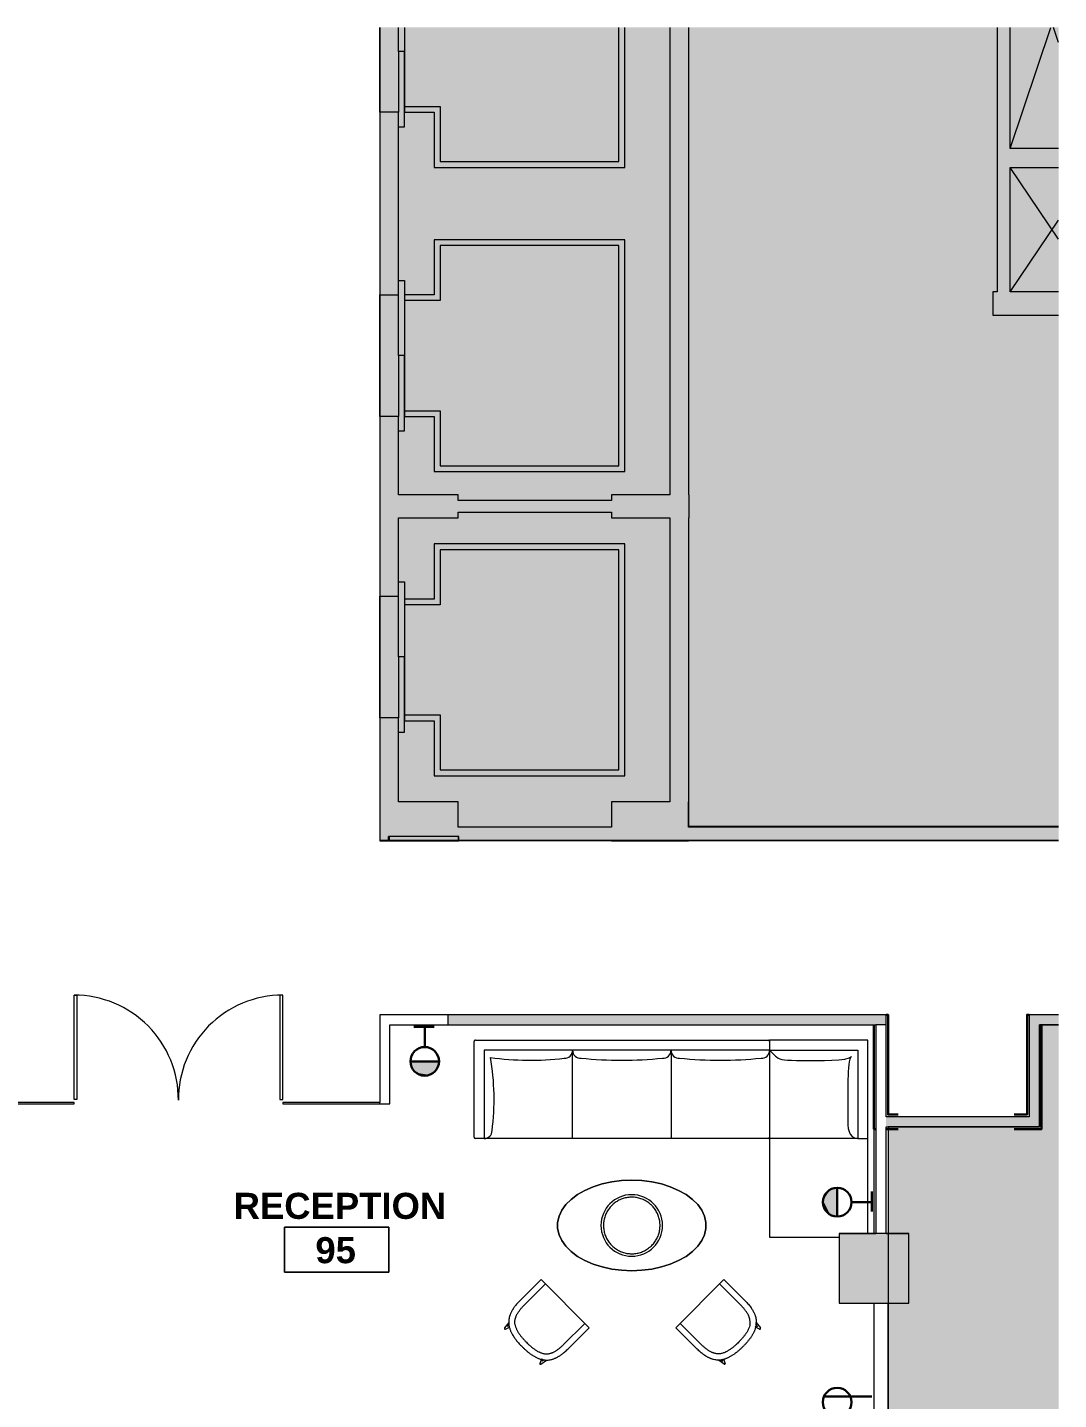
# Model space of a CAD drawing. Header units: inches. Extents: x 0 to 1865, y 0 to 1094.
# Drawn here: x 1508.9 to 1864.7, y 620.2 to 1093.8 of the extents above; entities that cross this region are included whole.
import ezdxf

# ---------------------------------------------------------------- set-up
doc = ezdxf.new("R2010")
doc.units = ezdxf.units.IN
doc.header["$MEASUREMENT"] = 0
for name, color, linetype, lineweight in [('_DEMISING WALLS', 7, 'Continuous', 9), ('A-ANNO-NOTE', 131, 'Continuous', 9), ('A-AREA-IDEN', 2, 'Continuous', 9), ('A-DETL', 90, 'Continuous', 9), ('A-DETL-GENF', 92, 'Continuous', 9), ('A-DOOR', 31, 'Continuous', 13), ('A-WALL', 113, 'Continuous', 13), ('A-WALL-PATT', 111, 'Continuous', 13), ('B-CL', 7, 'Continuous', 9), ('CORE', 7, 'Continuous', 9), ('CORRIDOR', 7, 'Continuous', 9), ('I-FURN', 30, 'Continuous', 9), ('I-WALL', 2, 'Continuous', 13), ('S-COLS', 52, 'Continuous', 13), ('Victor Bldg - 5th Floor_LINK_dwg', 8, 'Continuous', 9)]:
    doc.layers.add(name, color=color, linetype=linetype, lineweight=lineweight)
doc.styles.add('Swis721 Lt BT_B', font='', dxfattribs={"height": 9})
doc.styles.get('Swis721 Lt BT_B').set_extended_font_data('Swis721 Lt BT', bold=True)

# ---------------------------------------------------------------- blocks, each defined once
blk = doc.blocks.new('Victor Bldg - 5th Floor_LINK_dwg-6972324-Level 05 POWER _ SIGNAL')
at = {"layer": '_DEMISING WALLS'}
for p, q in [((1801, 713.5), (1801, 677.5)), ((1805.87, 713.5), (1805.87, 677.5))]:
    blk.add_line(p, q, dxfattribs=at)
at = {"layer": 'B-CL'}
for p, q in [((1789, 677.5), (1798.94, 677.5)), ((1789, 677.43), (1789, 677.5)), ((1798.94, 677.5), (1801.69, 677.5))]:
    blk.add_line(p, q, dxfattribs=at)
at = {"layer": 'B-CL', "flags": 128}
blk.add_lwpolyline([(1805.19, 677.5), (1813, 677.5), (1813, 677.43)], dxfattribs=at)
at = {"layer": 'CORE'}
for p, q in [((1630.5, 1064.5), (1630.5, 1093.8)), ((1847.99, 1052), (1862, 1093.8)), ((1864.71, 1088.62), (1862.97, 1093.8)), ((1864.71, 1020.71), (1847.99, 1045.5)), ((1847.99, 1002.5), (1864.71, 1027.29)), ((1630.5, 959.5), (1630.5, 1001.5)), ((1630.5, 855.5), (1630.5, 897.5)), ((1633.75, 813), (1633.5, 813)), ((1710.5, 813), (1657.75, 813)), ((1864.71, 813), (1737.06, 813))]:
    blk.add_line(p, q, dxfattribs=at)
at = {"layer": 'CORE', "flags": 128}
for points in [[(1639, 1093.8), (1639, 1085.5), (1637, 1085.5), (1637, 1093.8)], [(1639, 1093.8), (1639, 1064.5), (1649.28, 1064.5), (1649.28, 1045.5), (1715, 1045.5), (1715, 1093.8)], [(1639, 1093.8), (1639, 1066.5), (1651.28, 1066.5), (1651.28, 1047.5), (1713, 1047.5), (1713, 1093.8)], [(1637, 1059.54), (1639, 1059.54), (1639, 1085.5), (1637, 1085.5), (1637, 1064.5)], [(1637, 1006.46), (1639, 1006.46), (1639, 980.5), (1637, 980.5), (1637, 1001.5)], [(1637, 954.54), (1639, 954.54), (1639, 980.5), (1637, 980.5), (1637, 959.5)], [(1637, 902.46), (1639, 902.46), (1639, 876.5), (1637, 876.5), (1637, 897.5)], [(1637, 850.54), (1639, 850.54), (1639, 876.5), (1637, 876.5), (1637, 855.5)], [(1864.71, 818), (1737.13, 818), (1737.13, 826.5)]]:
    blk.add_lwpolyline(points, dxfattribs=at)
for points in [[(1715, 1020.5), (1649.28, 1020.5), (1649.28, 1001.5), (1639, 1001.5), (1639, 959.5), (1649.28, 959.5), (1649.28, 940.5), (1715, 940.5)], [(1713, 1018.5), (1651.28, 1018.5), (1651.28, 999.5), (1639, 999.5), (1639, 961.5), (1651.28, 961.5), (1651.28, 942.5), (1713, 942.5)], [(1715, 915.5), (1649.28, 915.5), (1649.28, 896.5), (1639, 896.5), (1639, 854.5), (1649.28, 854.5), (1649.28, 835.5), (1715, 835.5)], [(1713, 913.5), (1651.28, 913.5), (1651.28, 894.5), (1639, 894.5), (1639, 856.5), (1651.28, 856.5), (1651.28, 837.5), (1713, 837.5)]]:
    blk.add_lwpolyline(points, close=True, dxfattribs=at)
at = {"layer": 'CORRIDOR', "color": 250, "lineweight": 30}
for p, q in [((1854.62, 753), (1853.87, 753)), ((1805.19, 713.5), (1809.38, 713.5))]:
    blk.add_line(p, q, dxfattribs=at)
at = {"layer": 'CORRIDOR', "color": 250, "lineweight": 30, "flags": 128}
for points in [[(1801, 749.5), (1801, 713.5), (1801.69, 713.5)], [(1805.19, 753), (1805.87, 753), (1805.87, 718.5), (1809.38, 718.5)], [(1849.38, 718.5), (1853.87, 718.5), (1853.87, 753), (1854.62, 753)], [(1849.38, 713.5), (1858.87, 713.5), (1858.87, 749.5)]]:
    blk.add_lwpolyline(points, dxfattribs=at)
blk = doc.blocks.new('Concrete-Rectangular-Column - 24_ X 24_-6973359-Level 05 POWER _ SIGNAL')
at = {"layer": 'S-COLS', "lineweight": 9}
blk.add_hatch(color=7, dxfattribs=at).paths.add_polyline_path([(12, -12), (12, 12), (-12, 12), (-12, -12), (11.74, -12)], flags=0)
at = {"layer": 'S-COLS', "color": 8, "lineweight": 20}
for p, q in [((12, 12), (-12, 12)), ((-12, 12), (-12, -12)), ((12, -12), (12, 12)), ((-12, -12), (12, -12))]:
    blk.add_line(p, q, dxfattribs=at)
blk = doc.blocks.new('Door - Glass Double - Full Rail - Long Pull-7009943-Level 05 POWER _ SIGNAL')
at = {"layer": 'A-DOOR', "lineweight": 20}
for p, q in [((-36, 37.26), (-35, 37.26)), ((-36, 1.26), (-36, 37.26)), ((-35, 37.26), (-35, 1.26)), ((35, 37.26), (35, 1.26)), ((36, 37.26), (35, 37.26)), ((36, 1.26), (36, 37.26)), ((-35, 1.26), (-36, 1.26)), ((35, 1.26), (36, 1.26))]:
    blk.add_line(p, q, dxfattribs=at)
at = {"layer": 'A-DOOR', "lineweight": 9}
for centre, start, end in [((-36, 1.26), 359.5, 90), ((36, 1.26), 90, 180.5)]:
    blk.add_arc(centre, 36, start, end, dxfattribs=at)
blk = doc.blocks.new('Seating-Sectional_Left_Armless_Three_Seater-Teknion-STLAE_Infinito-R2014 - Sectional Left Armless Three Seater-7914564-Level 05 POWER _ SIGNAL')
at = {"layer": 'I-FURN'}
for p, q in [((-17.01, -16.5), (-17.01, 16.5)), ((-16.51, 17), (84.49, 17)), ((16.99, -13.5), (16.99, 17)), ((50.99, 17), (50.99, -13.5)), ((81.49, -13.5), (81.49, 17)), ((84.99, 16.5), (84.99, -16.5)), ((-17.01, -13.5), (81.49, -13.5)), ((84.49, -17), (-16.51, -17))]:
    blk.add_line(p, q, dxfattribs=at)
for centre, radius, start, end in [((-16.51, 16.5), 0.5, 90, 180), ((162.53, 3.46), 84.47, 172.6632, 189.8573), ((81.49, 14.25), 2.75, 90, 180), ((84.49, 16.5), 0.5, 0, 90), ((-14.28, -13.47), 2.73, 85.5704, 180.6046), ((0, -149.87), 139.83, 84.2291, 95.7709), ((14.27, -13.47), 2.73, 359.3954, 94.4296), ((19.72, -13.47), 2.73, 85.5704, 180.6046), ((33.99, -149.87), 139.83, 84.2291, 95.7709), ((48.27, -13.47), 2.73, 359.3954, 94.4296), ((53.72, -13.47), 2.73, 85.5704, 180.6046), ((65.59, -106.88), 96.84, 81.8442, 96.9127), ((-16.51, -16.5), 0.5, 180, 270), ((84.49, -16.5), 0.5, 270, 0)]:
    blk.add_arc(centre, radius, start, end, dxfattribs=at)
blk = doc.blocks.new('Seating-Sectional_Chaise_Right_Arm-Teknion-STLAG_Infinito-R2014 - Sectional Chaise Right Arm-7914588-Level 05 POWER _ SIGNAL')
at = {"layer": 'I-FURN'}
for p, q in [((50.99, 17), (-17, 17)), ((-17, 17), (-17, -7.06)), ((16.99, -13.5), (16.99, 17)), ((47.49, 17), (47.49, -13.5)), ((50.99, -17), (50.99, 17)), ((16.99, -13.5), (16.99, -17)), ((47.49, -13.5), (16.99, -13.5)), ((-15.83, -17), (50.99, -17))]:
    blk.add_line(p, q, dxfattribs=at)
for points, knots in [([(47.49, 17), (45.96, 15.46), (44.04, 13.54), (44.04, 10.18), (43.73, -10.19), (45.37, -11.38)], [0, 0, 0, 0, 0.229267, 0.96379, 1.67933, 1.67933, 1.67933, 1.67933]), ([(45.37, -11.38), (44.72, -10.33), (36.2, -10), (24.79, -10), (17.29, -10.07), (16.99, -13.5)], [0, 0, 0, 0, 0.588243, 1.350116, 1.970844, 1.970844, 1.970844, 1.970844])]:
    blk.add_open_spline(points, degree=3, knots=knots, dxfattribs=at)
blk = doc.blocks.new('Seating-Chair-Teknion-BBTCS_Tulip-R2013 - Sled Work Chair-7914615-Level 05 POWER _ SIGNAL')
at = {"layer": 'I-FURN'}
for p, q in [((-8.84, 10.2), (-9.19, 7.85)), ((-7.8, 8.86), (-8.38, 10.29)), ((8.38, 10.29), (7.8, 8.86)), ((9.19, 7.85), (8.84, 10.2)), ((-8.6, 8.34), (-8.48, 9.18)), ((-8.48, 9.18), (-8.23, 8.57)), ((-8.23, 8.57), (-7.8, 8.86)), ((7.8, 8.86), (8.23, 8.57)), ((8.23, 8.57), (8.48, 9.18)), ((8.48, 9.18), (8.6, 8.34)), ((-11.75, 0), (-11.75, -10.5)), ((-9.62, 0), (-9.62, -10.5)), ((9.63, -10.5), (9.63, 0)), ((11.75, -10.5), (11.75, 0)), ((-11.75, -10.5), (11.75, -10.5))]:
    blk.add_line(p, q, dxfattribs=at)
for centre, radius, start, end in [((-8.59, 10.15), 0.253, 33.5846, 170.2337), ((8.59, 10.15), 0.253, 9.7663, 146.4154), ((-2.42, 0.37), 10.09, 127.7971, 132.1351), ((2.42, 0.37), 10.09, 47.8649, 52.2029)]:
    blk.add_arc(centre, radius, start, end, dxfattribs=at)
for points, knots in [([(0, 10.5), (-0.31, 10.5), (-0.94, 10.49), (-1.87, 10.45), (-2.64, 10.38), (-3.25, 10.31), (-3.7, 10.25), (-4.16, 10.17), (-4.62, 10.08), (-5.07, 9.98), (-5.52, 9.85), (-5.96, 9.72), (-6.4, 9.57), (-6.84, 9.4), (-7.25, 9.2), (-7.66, 8.99), (-8.19, 8.67), (-8.57, 8.4), (-8.81, 8.21)], [0, 0, 0, 0, 0.1, 0.2, 0.3, 0.35, 0.4, 0.45, 0.5, 0.55, 0.6, 0.65, 0.7, 0.75, 0.8, 0.85, 0.9, 1, 1, 1, 1]), ([(8.81, 8.21), (8.57, 8.4), (8.19, 8.67), (7.66, 8.99), (7.25, 9.2), (6.84, 9.4), (6.4, 9.57), (5.96, 9.72), (5.45, 9.88), (4.85, 10.03), (4.27, 10.15), (3.82, 10.23), (3.36, 10.3), (2.79, 10.37), (2.1, 10.43), (1.17, 10.49), (0.47, 10.5), (0, 10.5)], [0, 0, 0, 0, 0.1, 0.15, 0.2, 0.25, 0.3, 0.35, 0.4, 0.475, 0.55, 0.5875, 0.625, 0.7, 0.775, 0.85, 1, 1, 1, 1]), ([(-8.81, 8.21), (-9, 8.04), (-9.37, 7.69), (-9.85, 7.13), (-10.2, 6.61), (-10.45, 6.17), (-10.62, 5.84), (-10.78, 5.5), (-10.92, 5.15), (-11.05, 4.8), (-11.16, 4.44), (-11.26, 4.08), (-11.35, 3.72), (-11.43, 3.35), (-11.5, 2.99), (-11.56, 2.62), (-11.62, 2.12), (-11.69, 1.5), (-11.73, 0.75), (-11.75, 0.25), (-11.75, 0)], [0, 0, 0, 0, 0.083333, 0.166667, 0.25, 0.291667, 0.333333, 0.375, 0.416667, 0.458333, 0.5, 0.541667, 0.583333, 0.625, 0.666667, 0.708333, 0.75, 0.833333, 0.916667, 1, 1, 1, 1]), ([(-7.2, 6.77), (-7.45, 6.58), (-7.79, 6.26), (-8.18, 5.78), (-8.44, 5.39), (-8.63, 5.05), (-8.76, 4.77), (-8.89, 4.49), (-9.02, 4.13), (-9.16, 3.68), (-9.28, 3.23), (-9.4, 2.63), (-9.51, 1.87), (-9.59, 0.94), (-9.62, 0.32), (-9.62, 0)], [-1, -1, -1, -1, -0.875, -0.8125, -0.75, -0.6875, -0.65625, -0.625, -0.5625, -0.5, -0.4375, -0.375, -0.25, -0.125, 0, 0, 0, 0]), ([(0, 8.37), (-0.27, 8.38), (-0.68, 8.37), (-1.22, 8.35), (-1.61, 8.33), (-2.01, 8.3), (-2.41, 8.27), (-2.81, 8.22), (-3.25, 8.16), (-3.74, 8.09), (-4.26, 7.98), (-4.78, 7.86), (-5.21, 7.73), (-5.55, 7.61), (-5.88, 7.49), (-6.29, 7.31), (-6.75, 7.06), (-7.05, 6.87), (-7.2, 6.77)], [-1, -1, -1, -1, -0.892857, -0.839286, -0.785714, -0.732143, -0.678571, -0.625, -0.571429, -0.5, -0.428571, -0.357143, -0.285714, -0.25, -0.214286, -0.142857, -0.071429, 0, 0, 0, 0]), ([(7.2, 6.77), (6.94, 6.95), (6.55, 7.19), (5.98, 7.45), (5.55, 7.62), (5.1, 7.76), (4.5, 7.93), (3.74, 8.09), (2.81, 8.23), (1.88, 8.32), (0.95, 8.36), (0.32, 8.38), (0, 8.37)], [-1, -1, -1, -1, -0.875, -0.8125, -0.75, -0.6875, -0.625, -0.5, -0.375, -0.25, -0.125, 0, 0, 0, 0]), ([(7.2, 6.77), (7.35, 6.66), (7.62, 6.42), (7.97, 6.05), (8.24, 5.7), (8.43, 5.4), (8.57, 5.17), (8.69, 4.94), (8.84, 4.61), (9, 4.2), (9.16, 3.69), (9.29, 3.17), (9.39, 2.65), (9.48, 2.12), (9.54, 1.59), (9.6, 0.89), (9.62, 0.35), (9.63, 0)], [0, 0, 0, 0, 0.071429, 0.142857, 0.214286, 0.25, 0.285714, 0.321429, 0.357143, 0.428571, 0.5, 0.571429, 0.642857, 0.714286, 0.785714, 0.857143, 1, 1, 1, 1]), ([(11.75, 0), (11.75, 0.25), (11.73, 0.75), (11.69, 1.5), (11.62, 2.12), (11.56, 2.62), (11.5, 2.99), (11.43, 3.35), (11.35, 3.72), (11.26, 4.08), (11.16, 4.44), (11.05, 4.8), (10.92, 5.15), (10.78, 5.5), (10.57, 5.95), (10.27, 6.5), (9.85, 7.13), (9.37, 7.69), (9, 8.04), (8.81, 8.21)], [0, 0, 0, 0, 0.083333, 0.166667, 0.25, 0.291667, 0.333333, 0.375, 0.416667, 0.458333, 0.5, 0.541667, 0.583333, 0.625, 0.666667, 0.75, 0.833333, 0.916667, 1, 1, 1, 1])]:
    blk.add_open_spline(points, degree=3, knots=knots, dxfattribs=at)
blk = doc.blocks.new('Seating-Chair-Teknion-BBTCS_Tulip-R2013 - Sled Work Chair-7914635-Level 05 POWER _ SIGNAL')
at = {"layer": 'I-FURN'}
for p, q in [((-11.75, 0), (-11.75, 10.5)), ((-11.75, 10.5), (11.75, 10.5)), ((-9.62, 0), (-9.62, 10.5)), ((9.63, 10.5), (9.63, 0)), ((11.75, 10.5), (11.75, 0)), ((-8.84, -10.2), (-9.19, -7.85)), ((-8.6, -8.34), (-8.48, -9.18)), ((-8.48, -9.18), (-8.23, -8.57)), ((-7.8, -8.86), (-8.38, -10.29)), ((-8.23, -8.57), (-7.8, -8.86)), ((7.8, -8.86), (8.23, -8.57)), ((8.38, -10.29), (7.8, -8.86)), ((8.23, -8.57), (8.48, -9.18)), ((8.48, -9.18), (8.6, -8.34)), ((9.19, -7.85), (8.84, -10.2))]:
    blk.add_line(p, q, dxfattribs=at)
for centre, radius, start, end in [((-2.42, -0.37), 10.09, 227.8649, 232.2029), ((2.42, -0.37), 10.09, 307.7971, 312.1351), ((-8.59, -10.15), 0.253, 189.7663, 326.4154), ((8.59, -10.15), 0.253, 213.5846, 350.2337)]:
    blk.add_arc(centre, radius, start, end, dxfattribs=at)
for points, knots in [([(-8.81, -8.21), (-9, -8.04), (-9.37, -7.69), (-9.85, -7.13), (-10.2, -6.61), (-10.45, -6.17), (-10.62, -5.84), (-10.78, -5.5), (-10.92, -5.15), (-11.05, -4.8), (-11.16, -4.44), (-11.26, -4.08), (-11.38, -3.6), (-11.48, -3.11), (-11.56, -2.62), (-11.62, -2.12), (-11.69, -1.5), (-11.73, -0.75), (-11.75, -0.25), (-11.75, 0)], [-1, -1, -1, -1, -0.916667, -0.833333, -0.75, -0.708333, -0.666667, -0.625, -0.583333, -0.541667, -0.5, -0.458333, -0.416667, -0.333333, -0.291667, -0.25, -0.166667, -0.083333, 0, 0, 0, 0]), ([(-7.2, -6.77), (-7.45, -6.58), (-7.79, -6.26), (-8.18, -5.78), (-8.44, -5.39), (-8.63, -5.05), (-8.76, -4.77), (-8.89, -4.49), (-9.02, -4.13), (-9.16, -3.68), (-9.28, -3.23), (-9.4, -2.63), (-9.51, -1.87), (-9.59, -0.94), (-9.62, -0.32), (-9.62, 0)], [-1, -1, -1, -1, -0.875, -0.8125, -0.75, -0.6875, -0.65625, -0.625, -0.5625, -0.5, -0.4375, -0.375, -0.25, -0.125, 0, 0, 0, 0]), ([(7.2, -6.77), (7.35, -6.66), (7.62, -6.42), (7.97, -6.05), (8.24, -5.7), (8.43, -5.4), (8.57, -5.17), (8.69, -4.94), (8.84, -4.61), (9, -4.2), (9.16, -3.69), (9.29, -3.17), (9.39, -2.65), (9.48, -2.12), (9.54, -1.59), (9.6, -0.89), (9.62, -0.35), (9.63, 0)], [0, 0, 0, 0, 0.071429, 0.142857, 0.214286, 0.25, 0.285714, 0.321429, 0.357143, 0.428571, 0.5, 0.571429, 0.642857, 0.714286, 0.785714, 0.857143, 1, 1, 1, 1]), ([(11.75, 0), (11.75, -0.25), (11.73, -0.75), (11.68, -1.5), (11.61, -2.24), (11.52, -2.86), (11.43, -3.35), (11.35, -3.72), (11.26, -4.08), (11.16, -4.44), (11.05, -4.8), (10.92, -5.15), (10.78, -5.5), (10.57, -5.95), (10.27, -6.5), (9.85, -7.13), (9.37, -7.69), (9, -8.04), (8.81, -8.21)], [-1, -1, -1, -1, -0.916667, -0.833333, -0.75, -0.666667, -0.625, -0.583333, -0.541667, -0.5, -0.458333, -0.416667, -0.375, -0.333333, -0.25, -0.166667, -0.083333, 0, 0, 0, 0]), ([(0, -10.5), (-0.31, -10.5), (-0.94, -10.49), (-1.87, -10.45), (-2.79, -10.37), (-3.55, -10.27), (-4.16, -10.17), (-4.62, -10.08), (-5.07, -9.98), (-5.52, -9.85), (-5.96, -9.72), (-6.4, -9.57), (-6.84, -9.4), (-7.25, -9.2), (-7.66, -8.99), (-8.19, -8.67), (-8.57, -8.4), (-8.81, -8.21)], [-1, -1, -1, -1, -0.9, -0.8, -0.7, -0.6, -0.55, -0.5, -0.45, -0.4, -0.35, -0.3, -0.25, -0.2, -0.15, -0.1, 0, 0, 0, 0]), ([(0, -8.37), (-0.27, -8.38), (-0.68, -8.37), (-1.22, -8.35), (-1.61, -8.33), (-2.01, -8.3), (-2.41, -8.27), (-2.81, -8.22), (-3.25, -8.16), (-3.74, -8.09), (-4.26, -7.98), (-4.78, -7.86), (-5.21, -7.73), (-5.55, -7.61), (-5.88, -7.49), (-6.29, -7.31), (-6.75, -7.06), (-7.05, -6.87), (-7.2, -6.77)], [-1, -1, -1, -1, -0.892857, -0.839286, -0.785714, -0.732143, -0.678571, -0.625, -0.571429, -0.5, -0.428571, -0.357143, -0.285714, -0.25, -0.214286, -0.142857, -0.071429, 0, 0, 0, 0]), ([(7.2, -6.77), (6.94, -6.95), (6.55, -7.19), (5.98, -7.45), (5.55, -7.62), (5.1, -7.76), (4.5, -7.93), (3.74, -8.09), (2.81, -8.23), (1.88, -8.32), (0.95, -8.36), (0.32, -8.38), (0, -8.37)], [-1, -1, -1, -1, -0.875, -0.8125, -0.75, -0.6875, -0.625, -0.5, -0.375, -0.25, -0.125, 0, 0, 0, 0]), ([(8.81, -8.21), (8.57, -8.4), (8.19, -8.67), (7.66, -8.99), (7.25, -9.2), (6.84, -9.4), (6.4, -9.57), (5.96, -9.72), (5.52, -9.85), (5.07, -9.98), (4.62, -10.08), (4.16, -10.17), (3.7, -10.25), (3.25, -10.31), (2.64, -10.38), (1.87, -10.45), (0.94, -10.49), (0.31, -10.5), (0, -10.5)], [-1, -1, -1, -1, -0.9, -0.85, -0.8, -0.75, -0.7, -0.65, -0.6, -0.55, -0.5, -0.45, -0.4, -0.35, -0.3, -0.2, -0.1, 0, 0, 0, 0])]:
    blk.add_open_spline(points, degree=3, knots=knots, dxfattribs=at)
blk = doc.blocks.new('HighTower_Cone_Coffee - Elliptical-V55-Level 05 POWER _ SIGNAL')
at = {"layer": 'I-FURN', "flags": 128}
for points in [[(0, 14.87), (-3.49, 14.73), (-6.91, 14.29), (-10.21, 13.58), (-13.31, 12.6), (-16.17, 11.37), (-18.73, 9.91), (-20.93, 8.26), (-22.75, 6.44), (-24.15, 4.48), (-25.09, 2.43), (-25.57, 0.31), (-25.57, -1.82), (-25.09, -3.93), (-24.15, -5.98), (-22.75, -7.94), (-20.93, -9.76), (-18.73, -11.42), (-16.17, -12.87), (-13.31, -14.1), (-10.21, -15.08), (-6.91, -15.8), (-3.49, -16.23), (0, -16.38)], [(0, -16.38), (-3.49, -16.23), (-6.91, -15.8), (-10.21, -15.08), (-13.31, -14.1), (-16.17, -12.87), (-18.73, -11.42), (-20.93, -9.76), (-22.75, -7.94), (-24.15, -5.98), (-25.09, -3.93), (-25.57, -1.82), (-25.57, 0.31), (-25.09, 2.43), (-24.15, 4.48), (-22.75, 6.44), (-20.93, 8.26), (-18.73, 9.91), (-16.17, 11.37), (-13.31, 12.6), (-10.21, 13.58), (-6.91, 14.29), (-3.49, 14.73), (0, 14.87)], [(0, -16.38), (3.49, -16.23), (6.91, -15.8), (10.21, -15.08), (13.31, -14.1), (16.17, -12.87), (18.73, -11.42), (20.93, -9.76), (22.75, -7.94), (24.15, -5.98), (25.09, -3.93), (25.57, -1.82), (25.57, 0.31), (25.09, 2.43), (24.15, 4.48), (22.75, 6.44), (20.93, 8.26), (18.73, 9.91), (16.17, 11.37), (13.31, 12.6), (10.21, 13.58), (6.91, 14.29), (3.49, 14.73), (0, 14.87)], [(0, 14.87), (3.49, 14.73), (6.91, 14.29), (10.21, 13.58), (13.31, 12.6), (16.17, 11.37), (18.73, 9.91), (20.93, 8.26), (22.75, 6.44), (24.15, 4.48), (25.09, 2.43), (25.57, 0.31), (25.57, -1.82), (25.09, -3.93), (24.15, -5.98), (22.75, -7.94), (20.93, -9.76), (18.73, -11.42), (16.17, -12.87), (13.31, -14.1), (10.21, -15.08), (6.91, -15.8), (3.49, -16.23), (0, -16.38)], [(-6.93, 6.12), (-7.2, 5.84), (-7.46, 5.55), (-7.7, 5.24), (-7.93, 4.93), (-8.16, 4.61), (-8.36, 4.28), (-8.56, 3.94), (-8.74, 3.59), (-8.91, 3.24), (-9.06, 2.88), (-9.2, 2.52), (-9.32, 2.15), (-9.43, 1.77), (-9.52, 1.39), (-9.6, 1.01), (-9.66, 0.62), (-9.71, 0.24), (-9.74, -0.15), (-9.76, -0.54), (-9.76, -0.75)], [(-6.08, 6.88), (-6.36, 6.65), (-6.65, 6.39), (-6.91, 6.14)], [(4.24, 8.04), (3.9, 8.2), (3.54, 8.34), (3.17, 8.48), (2.8, 8.6), (2.42, 8.7), (2.04, 8.79), (1.66, 8.87), (1.27, 8.92), (0.88, 8.97), (0.5, 9), (0.11, 9.01), (-0.28, 9), (-0.67, 8.98), (-1.06, 8.95), (-1.45, 8.9), (-1.84, 8.83), (-2.22, 8.75), (-2.6, 8.66), (-2.97, 8.55), (-3.34, 8.42), (-3.7, 8.28), (-4.06, 8.12), (-4.41, 7.95), (-4.76, 7.77), (-5.09, 7.57), (-5.42, 7.36), (-5.74, 7.14), (-6.05, 6.9)], [(9.76, -0.75), (9.75, -0.36), (9.73, 0.03), (9.69, 0.42), (9.64, 0.8), (9.57, 1.19), (9.48, 1.57), (9.38, 1.94), (9.26, 2.32), (9.13, 2.69), (8.99, 3.05), (8.83, 3.4), (8.66, 3.75), (8.47, 4.1), (8.27, 4.43), (8.06, 4.76), (7.83, 5.08), (7.59, 5.38), (7.34, 5.68), (7.07, 5.97), (6.8, 6.25), (6.51, 6.52), (6.22, 6.77), (5.91, 7.01), (5.6, 7.24), (5.27, 7.46), (4.94, 7.66), (4.6, 7.86), (4.25, 8.03)], [(-9.76, -0.75), (-9.75, -1.14), (-9.73, -1.53), (-9.69, -1.92), (-9.64, -2.31), (-9.57, -2.69), (-9.48, -3.07), (-9.38, -3.45), (-9.26, -3.82), (-9.13, -4.19), (-8.99, -4.55), (-8.83, -4.91), (-8.66, -5.26), (-8.47, -5.6), (-8.27, -5.94), (-8.06, -6.26), (-7.83, -6.58), (-7.59, -6.89), (-7.34, -7.19), (-7.07, -7.48), (-6.8, -7.75), (-6.51, -8.02), (-6.22, -8.28), (-5.91, -8.52), (-5.6, -8.75), (-5.27, -8.97), (-4.94, -9.17), (-4.6, -9.36), (-4.25, -9.54)], [(6.93, -7.63), (7.2, -7.35), (7.46, -7.05), (7.7, -6.75), (7.93, -6.44), (8.16, -6.11), (8.36, -5.78), (8.56, -5.45), (8.74, -5.1), (8.91, -4.75), (9.06, -4.39), (9.2, -4.02), (9.32, -3.65), (9.43, -3.28), (9.52, -2.9), (9.6, -2.52), (9.66, -2.13), (9.71, -1.74), (9.74, -1.35), (9.76, -0.96), (9.76, -0.75)], [(-4.24, -9.54), (-3.9, -9.7), (-3.54, -9.85), (-3.17, -9.98), (-2.8, -10.1), (-2.42, -10.21), (-2.04, -10.3), (-1.66, -10.37), (-1.27, -10.43), (-0.88, -10.47), (-0.5, -10.5), (-0.11, -10.51), (0.28, -10.51), (0.67, -10.49), (1.06, -10.45), (1.45, -10.4), (1.84, -10.34), (2.22, -10.26), (2.6, -10.16), (2.97, -10.05), (3.34, -9.92), (3.7, -9.78), (4.06, -9.63), (4.41, -9.46), (4.76, -9.27), (5.09, -9.08), (5.42, -8.87), (5.74, -8.64), (6.05, -8.41)], [(6.08, -8.39), (6.36, -8.16), (6.65, -7.9), (6.91, -7.64)]]:
    blk.add_lwpolyline(points, dxfattribs=at)
at = {"layer": 'I-FURN'}
for start, end in [(360, 180), (180, 360)]:
    blk.add_arc((0, -0.75), 10.63, start, end, dxfattribs=at)
blk = doc.blocks.new('Room Tag - Room Name and Number-3379422-Level 05 POWER _ SIGNAL')
at = {"layer": 'A-AREA-IDEN'}
for p, q in [((-0.1881, -0.1636), (-0.1881, -0.0018)), ((-0.1881, -0.0018), (0.1869, -0.0018)), ((0.1869, -0.0018), (-0.1881, -0.0018)), ((-0.1881, -0.0018), (-0.1881, -0.1636)), ((0.1869, -0.0018), (0.1869, -0.1636)), ((0.1869, -0.1636), (0.1869, -0.0018)), ((0.1869, -0.1636), (-0.1881, -0.1636)), ((-0.1881, -0.1636), (0.1869, -0.1636))]:
    blk.add_line(p, q, dxfattribs=at)

msp = doc.modelspace()

# ---------------------------------------------------------------- hatches: boundary and pattern name
at = {"layer": 'A-ANNO-NOTE'}
for points in [[(1641.07, 736.77), (1650.96, 736.9), (1641.06, 736.9)], [(1650.96, 736.77), (1650.96, 736.9), (1641.07, 736.77)], [(1650.94, 736.37), (1650.96, 736.77), (1641.07, 736.77)], [(1641.11, 736.24), (1650.94, 736.37), (1641.07, 736.77)], [(1650.67, 735.22), (1650.94, 736.37), (1641.11, 736.24)], [(1641.62, 734.62), (1641.11, 736.24), (1641.21, 735.72)], [(1641.62, 734.62), (1650.67, 735.22), (1641.11, 736.24)], [(1649.56, 733.44), (1650.67, 735.22), (1641.62, 734.62)], [(1649.56, 733.44), (1641.62, 734.62), (1642.29, 733.64)], [(1649.56, 733.44), (1650.21, 734.27), (1650.67, 735.22)], [(1649.56, 733.44), (1649.82, 733.74), (1650.21, 734.27)], [(1650.21, 734.27), (1650.34, 734.5), (1650.67, 735.22)], [(1642.96, 733), (1649.56, 733.44), (1642.29, 733.64)], [(1647.57, 732.2), (1649.56, 733.44), (1642.96, 733)], [(1646.15, 731.95), (1647.57, 732.2), (1642.96, 733)], [(1644.33, 732.24), (1642.96, 733), (1643.5, 732.63)], [(1646.15, 731.95), (1642.96, 733), (1644.33, 732.24)], [(1645.88, 731.95), (1646.15, 731.95), (1644.33, 732.24)], [(1645.88, 731.95), (1644.33, 732.24), (1645.36, 731.99)], [(1646.15, 731.95), (1647.06, 732.06), (1647.57, 732.2)], [(1647.57, 732.2), (1648.97, 732.92), (1649.56, 733.44)], [(1647.57, 732.2), (1648.53, 732.63), (1648.97, 732.92)], [(1785.94, 683.97), (1785.94, 692.63), (1783.43, 688.96)], [(1783.43, 688.96), (1785.94, 692.63), (1784.61, 691.56)], [(1783.43, 688.96), (1784.61, 691.56), (1783.53, 689.47)], [(1783.53, 689.47), (1784.61, 691.56), (1784.21, 691.04)], [(1784.61, 691.56), (1785.94, 692.63), (1785.28, 692.19)], [(1788.2, 683.35), (1788.2, 693.25), (1785.94, 683.97)], [(1785.94, 692.63), (1788.2, 693.25), (1786.66, 692.96)], [(1785.94, 683.97), (1788.2, 693.25), (1785.94, 692.63)], [(1786.66, 692.96), (1788.2, 693.25), (1787.55, 693.19)], [(1788.34, 683.35), (1788.2, 693.25), (1788.2, 683.35)], [(1788.34, 683.35), (1788.34, 693.25), (1788.2, 693.25)], [(1785.94, 683.97), (1783.43, 688.96), (1783.43, 687.64)], [(1783.94, 686.02), (1783.43, 687.64), (1783.53, 687.12)], [(1785.94, 683.97), (1783.43, 687.64), (1783.94, 686.02)], [(1783.53, 689.47), (1784.21, 691.04), (1783.73, 690.1)], [(1785.94, 683.97), (1783.94, 686.02), (1784.61, 685.04)], [(1785.94, 683.97), (1784.61, 685.04), (1785.28, 684.41)], [(1788.2, 683.35), (1785.94, 683.97), (1786.66, 683.64)], [(1788.2, 683.35), (1786.66, 683.64), (1787.68, 683.39)]]:
    msp.add_hatch(color=256, dxfattribs=at).paths.add_polyline_path(points, flags=0)
at = {"layer": 'A-DETL-GENF'}
h = msp.add_hatch(color=254, dxfattribs=at)
h.paths.add_polyline_path([(1864.71, 15.5), (1864.71, 749.5), (1858.12, 749.5), (1858.12, 714.25), (1805.94, 714.25), (1805.94, 677.43), (1813, 677.43), (1813, 653.43), (1805.94, 653.43), (1805.94, 409.5), (1645.06, 409.5), (1645.06, 27.5), (1683, 27.5), (1683, 15.5), (1738, 15.5), (1738, 27.5), (1744, 27.5), (1744, 15.5), (1799, 15.5), (1799, 27.5), (1819, 27.5), (1819, 41.5), (1843, 41.5), (1843, 27.5), (1863, 27.5), (1863, 15.5)], flags=0)
h.paths.add_polyline_path([(1805.94, 293.5), (1789, 293.5), (1789, 317.5), (1813, 317.5), (1813, 293.5)], flags=0)
h.paths.add_polyline_path([(1491.69, 813), (1491.69, 1093.8), (1321.5, 1093.8), (1321.5, 1013.5), (1323.88, 1013.5), (1323.88, 1014.25), (1325.38, 1014.25), (1325.38, 1012.75), (1325.88, 1012.75), (1325.88, 1011.25), (1325.38, 1011.25), (1325.38, 1008.5), (1361.63, 1008.5), (1361.63, 1011.25), (1361.13, 1011.25), (1361.13, 1012.75), (1361.63, 1012.75), (1361.63, 1014.25), (1363.13, 1014.25), (1363.13, 1013.5), (1381.5, 1013.5), (1381.5, 1064.75), (1383, 1064.75), (1383, 1064.41), (1391, 1064.41), (1391, 1039), (1407, 1039), (1407, 1034.5), (1464.5, 1034.5), (1464.5, 1037), (1485, 1037), (1485, 1064.41), (1491.5, 1064.41), (1491.5, 1001.5), (1485, 1001.5), (1485, 1029), (1464.5, 1029), (1464.5, 1030.5), (1407, 1030.5), (1407, 1027), (1391, 1027), (1391, 930.5), (1485, 930.5), (1485, 959.5), (1491.5, 959.5), (1491.5, 897.5), (1485, 897.5), (1485, 926.5), (1395, 926.5), (1395, 906.5), (1391, 906.5), (1391, 826.5), (1485, 826.5), (1485, 855.5), (1491.5, 855.5), (1491.5, 813)], flags=0)
h.paths.add_polyline_path([(1488.25, 813), (1488.5, 813), (1488.5, 814.5), (1488.25, 814.5), (1488.25, 813.5)], flags=0)
h.paths.add_polyline_path([(1002.88, 813), (1002.88, 813.06), (902.81, 813.06), (902.81, 813), (966.56, 813)], flags=0)
h.paths.add_polyline_path([(1004.38, 813), (1040.63, 813), (1040.63, 813.81), (1040.13, 813.81), (1040.13, 815.31), (1040.63, 815.31), (1040.63, 818.31), (1042.13, 818.31), (1042.13, 817.56), (1052, 817.56), (1052, 813.06), (1042.13, 813.06), (1042.13, 813), (1052.5, 813), (1052.5, 912.38), (1058.5, 912.38), (1058.5, 817), (1248.88, 817), (1248.88, 817.75), (1250.38, 817.75), (1250.38, 816.25), (1250.88, 816.25), (1250.88, 814.75), (1250.38, 814.75), (1250.38, 813), (1286.63, 813), (1286.63, 814.75), (1286.13, 814.75), (1286.13, 816.25), (1286.63, 816.25), (1286.63, 817.75), (1288.13, 817.75), (1288.13, 817), (1290.75, 817), (1290.75, 856.63), (1295.88, 856.63), (1295.88, 865.13), (1290.75, 865.13), (1290.75, 912.38), (1294.25, 912.38), (1294.25, 868.63), (1318, 868.63), (1318, 912.38), (1315.44, 912.38), (1315.44, 912.5), (993.06, 912.5), (993.06, 951.5), (990.43, 951.5), (990.43, 950.75), (988.93, 950.75), (988.93, 955.25), (988.43, 955.25), (988.43, 956.75), (988.93, 956.75), (988.93, 958.25), (990.43, 958.25), (990.43, 957.5), (993.06, 957.5), (993.06, 1017.06), (1016.5, 1017.06), (1016.5, 1037.5), (1036, 1037.5), (1036, 1093.8), (867.44, 1093.8), (867.44, 957.5), (951.18, 957.5), (951.18, 958.25), (952.68, 958.25), (952.68, 956.75), (953.18, 956.75), (953.18, 955.25), (952.68, 955.25), (952.68, 950.75), (951.18, 950.75), (951.18, 951.5), (833.56, 951.5), (833.56, 907.5), (848.81, 907.5), (848.81, 908.25), (850.31, 908.25), (850.31, 906.25), (850.81, 906.25), (850.81, 904.75), (850.31, 904.75), (850.31, 904), (886.56, 904), (886.56, 904.75), (886.06, 904.75), (886.06, 906.25), (886.56, 906.25), (886.56, 908.25), (888.06, 908.25), (888.06, 907.5), (902.81, 907.5), (902.81, 951.31), (907.31, 951.31), (907.31, 817.56), (1002.88, 817.56), (1002.88, 818.31), (1004.38, 818.31), (1004.38, 815.31), (1004.88, 815.31), (1004.88, 813.81), (1004.38, 813.81), (1004.38, 813.06)], flags=0)
h.paths.add_polyline_path([(1633.75, 813.25), (1633.75, 814.5), (1633.5, 814.5), (1633.5, 813.25)], flags=0)
h.paths.add_polyline_path([(1321.5, 817), (1321.5, 865.13), (1299.38, 865.13), (1299.38, 817), (1303.1, 817)], flags=0)
h.paths.add_polyline_path([(1294.25, 817), (1295.88, 817), (1295.88, 853.13), (1294.25, 853.13), (1294.25, 818.54)], flags=0)
h.paths.add_polyline_path([(1747.65, 817.75), (1864.71, 817.75), (1864.71, 994.5), (1841.99, 994.5), (1841.99, 1002.5), (1843.49, 1002.5), (1843.49, 1093.8), (1737.12, 1093.8), (1737.13, 932.5), (1737.25, 932.5), (1737.25, 924.5), (1737.12, 924.5), (1737.12, 826.5), (1737.06, 826.5), (1737.06, 817.75)], flags=0)
h.paths.add_polyline_path([(1657.5, 817.75), (1710.5, 817.75), (1710.5, 826.5), (1730.62, 826.5), (1730.62, 924.5), (1710.5, 924.5), (1710.5, 926.5), (1657.5, 926.5), (1657.5, 924.5), (1637, 924.5), (1637, 897.5), (1630.5, 897.5), (1630.5, 855.5), (1637, 855.5), (1637, 826.5), (1657.5, 826.5), (1657.5, 818.54)], flags=0)
h.paths.add_polyline_path([(1321.44, 912.38), (1321.5, 912.38), (1321.5, 927.56), (1321.44, 927.56), (1321.44, 924.5)], flags=0)
h.paths.add_polyline_path([(996.56, 916), (1023.22, 916), (1023.22, 936.5), (1026.38, 936.5), (1026.38, 1013.5), (1016.5, 1013.5), (1016.5, 1013.56), (996.56, 1013.56), (996.56, 924.5)], flags=0)
h.paths.add_polyline_path([(1315.44, 924.5), (1315.42, 924.56), (1257.19, 924.56), (1257.19, 956.69), (1213, 956.69), (1213, 924.5), (1315.38, 924.5)], flags=0)
h.paths.add_polyline_path([(1090, 924.5), (1208, 924.5), (1208, 932.5), (1047.22, 932.5), (1047.22, 924.5)], flags=0)
h.paths.add_polyline_path([(1316.5, 927.56), (1318, 927.56), (1318, 927.94), (1317.25, 927.94), (1317.25, 929.44), (1318.75, 929.44), (1318.75, 929.94), (1320.25, 929.94), (1320.25, 929.44), (1321.5, 929.44), (1321.5, 965.69), (1320.25, 965.69), (1320.25, 965.19), (1318.75, 965.19), (1318.75, 965.69), (1317.25, 965.69), (1317.25, 967.19), (1318, 967.19), (1318, 1004.12), (1261, 1004.12), (1261, 1009.12), (1318, 1009.12), (1318, 1066.12), (1042, 1066.12), (1042, 936.5), (1090, 936.5), (1090, 960.5), (1095, 960.5), (1095, 936.5), (1208, 936.5), (1208, 960.69), (1261.19, 960.69), (1261.19, 927.56), (1315.44, 927.56)], flags=0)
h.paths.add_polyline_path([(1657.5, 930.5), (1710.5, 930.5), (1710.5, 932.5), (1730.62, 932.5), (1730.62, 1093.8), (1630.5, 1093.8), (1630.5, 1064.5), (1637, 1064.5), (1637, 1001.5), (1630.5, 1001.5), (1630.5, 959.5), (1637, 959.5), (1637, 932.5), (1657.5, 932.5)], flags=0)
h.paths.add_polyline_path([(1038.5, 936.5), (1038.5, 1013.5), (1029.88, 1013.5), (1029.88, 936.5), (1033.03, 936.5)], flags=0)
h.paths.add_polyline_path([(861.94, 957.5), (861.94, 1093.8), (838, 1093.8), (838, 1037.5), (853, 1037.5), (853, 1013.5), (838, 1013.5), (838, 957.5), (853, 957.5)], flags=0)
h.paths.add_polyline_path([(1847.99, 1002.5), (1864.71, 1002.5), (1864.71, 1045.5), (1847.99, 1045.5), (1847.99, 1026.5)], flags=0)
h.paths.add_polyline_path([(467.6, 1017), (493.14, 1017), (493.14, 1037.5), (517.14, 1037.5), (517.14, 1017), (765, 1017), (765, 1093.8), (12, 1093.8), (12, 1064.5), (34.13, 1064.5), (34.13, 1017), (464.1, 1017)], flags=0)
h.paths.add_polyline_path([(1864.71, 1052), (1864.71, 1093.8), (1847.99, 1093.8), (1847.99, 1052), (1848.67, 1052)], flags=0)
h.paths.add_polyline_path([(1162.33, 1070.12), (1318, 1070.12), (1318, 1080.12), (1042, 1080.12), (1042, 1070.12), (1042.84, 1070.12)], flags=0)
h.paths.add_polyline_path([(1042, 1084.12), (1318, 1084.12), (1318, 1093.8), (1042, 1093.8)], flags=0)
at = {"layer": 'A-WALL-PATT', "lineweight": 9}
for points in [[(1737.12, 932.5), (1737.12, 1093.8), (1730.62, 1093.8), (1730.62, 932.5)], [(1843.49, 1002.5), (1847.99, 1002.5), (1847.99, 1093.8), (1843.49, 1093.8)], [(1630.58, 1001.5), (1637, 1001.5), (1637, 1064.5), (1630.5, 1064.5), (1630.5, 1001.5)], [(1847.99, 1045.5), (1864.71, 1045.5), (1864.71, 1052), (1847.99, 1052)], [(1843.49, 994.5), (1864.71, 994.5), (1864.71, 1002.5), (1841.99, 1002.5), (1841.99, 994.5)], [(1630.58, 932.5), (1637, 932.5), (1637, 959.5), (1630.5, 959.5), (1630.5, 932.5)], [(1630.58, 924.5), (1657.5, 924.5), (1657.5, 932.5), (1630.5, 932.5), (1630.5, 924.5)], [(1710.5, 926.5), (1710.5, 930.5), (1657.5, 930.5), (1657.5, 926.5)], [(1734.56, 924.5), (1737.25, 924.5), (1737.25, 932.5), (1710.5, 932.5), (1710.5, 924.5), (1730.62, 924.5)], [(1630.5, 897.5), (1637, 897.5), (1637, 924.5), (1630.5, 924.5)], [(1730.62, 826.5), (1737.12, 826.5), (1737.12, 924.5), (1730.62, 924.5)], [(1630.5, 826.5), (1637, 826.5), (1637, 855.5), (1630.5, 855.5)], [(1630.58, 813), (1633.5, 813), (1633.5, 826.5), (1630.5, 826.5), (1630.5, 813)], [(1657.5, 814.5), (1657.5, 826.5), (1633.5, 826.5), (1633.5, 814.5)], [(1710.5, 814.5), (1734.56, 814.51), (1734.56, 826.5), (1710.5, 826.5), (1710.5, 814.63)], [(1737.06, 814.5), (1737.06, 826.5), (1734.56, 826.5), (1734.56, 814.5)], [(1657.5, 813.25), (1710.5, 813.25), (1710.5, 817.75), (1657.5, 817.75), (1657.5, 814.5)], [(1798.94, 813.25), (1864.71, 813.25), (1864.71, 817.75), (1737.06, 817.75), (1737.06, 813.25), (1764.94, 813.25)], [(1653.98, 813), (1657.75, 813), (1657.75, 813.25), (1657.5, 813.25), (1657.5, 814.5), (1633.75, 814.5), (1633.75, 813), (1637, 813)], [(1737.06, 813), (1737.06, 814.5), (1710.5, 814.5), (1710.5, 813)], [(1653.98, 749.5), (1805.19, 749.5), (1805.19, 753), (1653.98, 753), (1653.98, 749.72)], [(1854.62, 717.75), (1858.12, 717.75), (1858.12, 753), (1854.62, 753), (1854.62, 744.25)], [(1864.71, 749.5), (1864.71, 753), (1858.12, 753), (1858.12, 749.5)], [(1858.12, 714.25), (1858.12, 717.75), (1805.19, 717.75), (1805.19, 714.25)]]:
    msp.add_hatch(color=7, dxfattribs=at).paths.add_polyline_path(points, flags=0)

# ---------------------------------------------------------------- linework, layer by layer
at = {"layer": 'A-ANNO-NOTE', "lineweight": 30}
for p, q in [((1649.29, 748.86), (1642.28, 748.86)), ((1646.02, 748.86), (1646.02, 741.85)), ((1650.96, 736.9), (1641.06, 736.9)), ((1788.34, 683.35), (1788.34, 693.25)), ((1800.3, 685.02), (1800.3, 692.03)), ((1800.3, 688.29), (1793.29, 688.29)), ((1800.28, 621.16), (1783.76, 621.16))]:
    msp.add_line(p, q, dxfattribs=at)
at = {"layer": 'A-ANNO-NOTE'}
for p, q in [((1650.96, 736.9), (1641.06, 736.9)), ((1788.34, 683.35), (1788.34, 693.25))]:
    msp.add_line(p, q, dxfattribs=at)
at = {"layer": 'A-ANNO-NOTE', "lineweight": 30}
for centre in [(1646.01, 736.9), (1646.01, 736.9), (1646.01, 736.9), (1646.01, 736.9), (1646.01, 736.9), (1646.01, 736.9), (1646.01, 736.9), (1788.34, 688.3), (1788.34, 688.3), (1788.34, 688.3), (1788.34, 688.3), (1788.34, 688.3), (1788.34, 688.3), (1788.34, 688.3), (1788.32, 619.24)]:
    msp.add_circle(centre, 4.95, dxfattribs=at)
at = {"layer": 'A-ANNO-NOTE'}
for centre, start, end in [((1646.01, 736.9), 180, 0), ((1788.34, 688.3), 90, 270)]:
    msp.add_arc(centre, 4.95, start, end, dxfattribs=at)
at = {"layer": 'A-DETL'}
for p, q in [((1630.5, 1093.8), (1630.5, 813.25)), ((1630.5, 813.25), (1864.71, 813.25)), ((1864.71, 749.5), (1858.12, 749.5)), ((1858.12, 749.5), (1858.12, 714.25)), ((1858.12, 714.25), (1805.94, 714.25)), ((1805.94, 714.25), (1805.94, 409.5))]:
    msp.add_line(p, q, dxfattribs=at)
at = {"layer": 'A-WALL', "color": 8, "lineweight": 20}
for p, q in [((1843.49, 1002.5), (1841.99, 1002.5)), ((1841.99, 1002.5), (1841.99, 994.5)), ((1864.71, 1002.5), (1847.99, 1002.5)), ((1841.99, 994.5), (1864.71, 994.5)), ((1630.5, 932.5), (1630.5, 924.5)), ((1657.5, 932.5), (1637, 932.5)), ((1657.5, 930.5), (1657.5, 932.5)), ((1730.62, 932.5), (1710.5, 932.5)), ((1710.5, 932.5), (1710.5, 930.5)), ((1737.25, 932.5), (1737.12, 932.5)), ((1737.25, 924.5), (1737.25, 932.5)), ((1637, 924.5), (1657.5, 924.5)), ((1657.5, 924.5), (1657.5, 926.5)), ((1710.5, 926.5), (1710.5, 924.5)), ((1710.5, 924.5), (1730.62, 924.5)), ((1737.12, 924.5), (1737.25, 924.5)), ((1657.5, 826.5), (1637, 826.5)), ((1657.5, 817.75), (1657.5, 826.5)), ((1730.62, 826.5), (1710.5, 826.5)), ((1710.5, 826.5), (1710.5, 817.75)), ((1657.75, 814.5), (1633.5, 814.5)), ((1633.75, 814.5), (1633.75, 813)), ((1633.75, 813), (1657.75, 813)), ((1657.75, 813), (1657.75, 814.5)), ((1710.5, 813.25), (1710.5, 813)), ((1710.5, 813), (1737.06, 813)), ((1737.06, 813), (1737.06, 813.25))]:
    msp.add_line(p, q, dxfattribs=at)
at = {"layer": 'A-WALL', "color": 55}
msp.add_line((1653.98, 753), (1653.98, 749.5), dxfattribs=at)
at = {"layer": 'A-WALL'}
for p, q in [((1805.19, 749.5), (1801.69, 749.5)), ((1630.5, 722.25), (1630.5, 722.75))]:
    msp.add_line(p, q, dxfattribs=at)
at = {"layer": 'I-WALL', "color": 8, "lineweight": 20}
for p, q in [((1730.62, 1093.8), (1730.62, 932.5)), ((1737.12, 932.5), (1737.12, 1093.8)), ((1843.49, 1093.8), (1843.49, 1002.5)), ((1847.99, 1052), (1847.99, 1093.8)), ((1630.5, 1064.5), (1630.5, 1001.5)), ((1637, 1064.5), (1630.5, 1064.5)), ((1637, 1001.5), (1637, 1064.5)), ((1864.71, 1052), (1847.99, 1052)), ((1847.99, 1002.5), (1847.99, 1045.5)), ((1847.99, 1045.5), (1864.71, 1045.5)), ((1630.5, 1001.5), (1637, 1001.5)), ((1630.5, 959.5), (1630.5, 932.5)), ((1637, 959.5), (1630.5, 959.5)), ((1637, 932.5), (1637, 959.5)), ((1710.5, 930.5), (1657.5, 930.5)), ((1630.5, 924.5), (1630.5, 897.5)), ((1637, 897.5), (1637, 924.5)), ((1657.5, 926.5), (1710.5, 926.5)), ((1730.62, 924.5), (1730.62, 826.5)), ((1737.12, 826.5), (1737.12, 924.5)), ((1630.5, 897.5), (1637, 897.5)), ((1630.5, 855.5), (1630.5, 813)), ((1637, 855.5), (1630.5, 855.5)), ((1637, 826.5), (1637, 855.5)), ((1737.06, 826.5), (1737.12, 826.5)), ((1737.06, 817.75), (1737.06, 826.5)), ((1710.5, 817.75), (1657.5, 817.75)), ((1864.71, 817.75), (1737.06, 817.75)), ((1630.5, 813), (1633.5, 813)), ((1633.5, 813), (1633.5, 814.5)), ((1657.5, 814.5), (1657.5, 813.25)), ((1657.5, 813.25), (1710.5, 813.25)), ((1737.06, 813.25), (1864.71, 813.25)), ((1805.19, 753), (1653.98, 753)), ((1653.98, 749.5), (1801.69, 749.5)), ((1805.19, 749.5), (1805.19, 753)), ((1854.62, 753), (1854.62, 717.75)), ((1864.71, 753), (1854.62, 753)), ((1858.12, 714.25), (1858.12, 749.5)), ((1858.12, 749.5), (1864.71, 749.5)), ((1854.62, 717.75), (1805.19, 717.75)), ((1805.19, 714.25), (1858.12, 714.25))]:
    msp.add_line(p, q, dxfattribs=at)
at = {"layer": 'I-WALL'}
for p, q in [((1630.5, 753), (1630.5, 722.75)), ((1653.98, 753), (1630.5, 753)), ((1634, 722.25), (1634, 749.5)), ((1634, 749.5), (1653.98, 749.5)), ((1801.69, 749.5), (1801.69, 677.43)), ((1805.19, 717.75), (1805.19, 749.5)), ((1488, 722.25), (1525, 722.25)), ((1525, 722.75), (1491.5, 722.75)), ((1525, 722.25), (1525, 722.75)), ((1630.5, 722.75), (1597, 722.75)), ((1597, 722.75), (1597, 722.25)), ((1597, 722.25), (1634, 722.25)), ((1805.19, 677.43), (1805.19, 714.25)), ((1800.94, 653.43), (1800.94, 573)), ((1805.94, 409.5), (1805.94, 653.43))]:
    msp.add_line(p, q, dxfattribs=at)

# ---------------------------------------------------------------- block references
at = {"layer": 'A-AREA-IDEN', "xscale": 95.99999999999994, "yscale": 95.99999999999994, "zscale": 95.99999999999994}
msp.add_blockref('Room Tag - Room Name and Number-3379422-Level 05 POWER _ SIGNAL', (1615.68, 679.84), dxfattribs=at)
at = {"layer": 'A-DOOR'}
msp.add_blockref('Door - Glass Double - Full Rail - Long Pull-7009943-Level 05 POWER _ SIGNAL', (1561, 722.5), dxfattribs=at)
at = {"layer": 'I-FURN'}
for name, p, rotation in [('Seating-Sectional_Left_Armless_Three_Seater-Teknion-STLAE_Infinito-R2014 - Sectional Left Armless Three Seater-7914564-Level 05 POWER _ SIGNAL', (1748, 727.25), 180), ('Seating-Sectional_Chaise_Right_Arm-Teknion-STLAG_Infinito-R2014 - Sectional Chaise Right Arm-7914588-Level 05 POWER _ SIGNAL', (1781.94, 693.26), 90.00000000000084), ('Seating-Chair-Teknion-BBTCS_Tulip-R2013 - Sled Work Chair-7914615-Level 05 POWER _ SIGNAL', (1687.02, 645.84), 135.0000000000018), ('Seating-Chair-Teknion-BBTCS_Tulip-R2013 - Sled Work Chair-7914635-Level 05 POWER _ SIGNAL', (1748.36, 645.84), 44.99999999999818)]:
    msp.add_blockref(name, p, dxfattribs=dict(at, rotation=rotation))
msp.add_blockref('HighTower_Cone_Coffee - Elliptical-V55-Level 05 POWER _ SIGNAL', (1717.44, 681), dxfattribs=at)
at = {"layer": 'S-COLS', "lineweight": 9}
msp.add_blockref('Concrete-Rectangular-Column - 24_ X 24_-6973359-Level 05 POWER _ SIGNAL', (1801, 665.43), dxfattribs=at)
at = {"layer": 'Victor Bldg - 5th Floor_LINK_dwg', "color": 7}
msp.add_blockref('Victor Bldg - 5th Floor_LINK_dwg-6972324-Level 05 POWER _ SIGNAL', (0, 0), dxfattribs=at)

# ---------------------------------------------------------------- texts
at = {"layer": 'A-AREA-IDEN', "char_height": 9, "attachment_point": 1, "style": 'Swis721 Lt BT_B'}
for s, insert, width in [('RECEPTION', (1580.07, 691.52), 86.052), ('95', (1608.28, 676.22), 16.968)]:
    msp.add_mtext(s, dxfattribs=dict(at, insert=insert, width=width))

doc.saveas('drawing.dxf')
